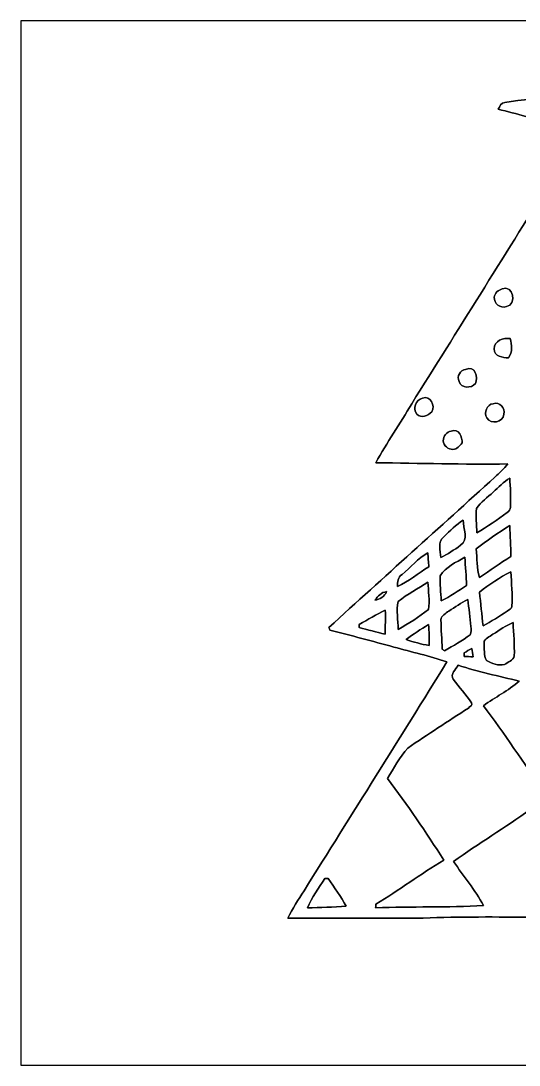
# Model space of a CAD drawing. Header units: centimetres. Extents: x -16.8 to 16.8, y -16.7 to 16.7.
# Drawn here: x -16.77 to -0.87, y -16.67 to 16.67 of the extents above; entities that cross this region are included whole.
import ezdxf

# ---------------------------------------------------------------- set-up
doc = ezdxf.new("R2010")
doc.units = ezdxf.units.CM
doc.header["$MEASUREMENT"] = 0
doc.layers.add('Layer 1', color=7, linetype='Continuous')

msp = doc.modelspace()

# ---------------------------------------------------------------- linework, layer by layer
at = {"layer": 'Layer 1', "color": 7}
for points, knots in [([(-16.77458, 16.66875), (-16.77458, 16.66875), (16.77458, 16.66875), (16.77458, 16.66875), (16.77458, 16.66875), (16.77458, 16.66875), (16.77458, -16.66875), (16.77458, -16.66875), (16.77458, -16.66875), (16.77458, -16.66875), (-16.77458, -16.66875), (-16.77458, -16.66875), (-16.77458, -16.66875), (-16.77458, -16.66875), (-16.77458, 16.66875), (-16.77458, 16.66875), (-16.77458, 16.66875), (-16.77458, 16.66875), (-16.77458, 16.66875), (-16.77458, 16.66875)], [0, 0, 0, 0, 0.16666667, 0.16666667, 0.16666667, 0.16666667, 0.33333333, 0.33333333, 0.33333333, 0.33333333, 0.5, 0.5, 0.5, 0.5, 0.66666667, 0.66666667, 0.66666667, 0.66666667, 1, 1, 1, 1]), ([(0.54645, 15.72084), (0.42369, 15.24459), (0.43004, 14.74505), (0.34255, 14.26175), (0.34255, 14.26175), (-0.21449, 14.19013), (-0.77611, 14.1545), (-1.33033, 14.06419), (-1.33033, 14.06419), (-1.44851, 14.05819), (-1.48978, 13.93578), (-1.53882, 13.84935), (-1.53882, 13.84935), (-0.9525, 13.70295), (-0.35348, 13.56642), (0.16863, 13.24681), (0.16863, 13.24681), (0.02716, 12.7448), (-0.12241, 12.24351), (-0.33338, 11.76514), (-0.33338, 11.76514), (-0.28434, 11.71363), (-0.2346, 11.66283), (-0.18415, 11.61203), (-0.18415, 11.61203), (0.08784, 11.75491), (0.26, 12.0202), (0.51929, 12.17718), (0.51929, 12.17718), (0.41839, 11.91154), (0.22578, 11.69635), (0.08114, 11.45505), (0.08114, 11.45505), (-1.37442, 9.11542), (-2.83739, 6.78004), (-4.30036, 4.445), (-4.30036, 4.445), (-4.66831, 3.81071), (-5.09693, 3.21134), (-5.44124, 2.56434), (-5.44124, 2.56434), (-4.0386, 2.54035), (-2.63631, 2.50931), (-1.23331, 2.52271), (-1.23331, 2.52271), (-1.35996, 2.37314), (-1.49789, 2.23308), (-1.64359, 2.10185), (-1.64359, 2.10185), (-3.40889, 0.5013), (-5.1816, -1.09079), (-6.94231, -2.69663), (-6.94231, -2.69663), (-6.93455, -2.71815), (-6.91903, -2.76119), (-6.91127, -2.78271), (-6.91127, -2.78271), (-6.23006, -2.95275), (-5.55202, -3.13619), (-4.87468, -3.3214), (-4.87468, -3.3214), (-4.30989, -3.48298), (-3.73345, -3.60468), (-3.17676, -3.79448), (-3.17676, -3.79448), (-4.68171, -6.23958), (-6.21594, -8.66669), (-7.73677, -11.10192), (-7.73677, -11.10192), (-7.91422, -11.3919), (-8.11071, -11.67271), (-8.25747, -11.98033), (-8.25747, -11.98033), (-6.81637, -11.97681), (-5.37457, -11.97822), (-3.93347, -11.97434), (-3.93347, -11.97434), (-2.75802, -11.92636), (-1.58186, -11.94188), (-0.40569, -11.94329), (-0.40569, -11.94329), (-0.20179, -13.41931), (0.00035, -14.89569), (0.18944, -16.37383), (0.18944, -16.37383), (0.71014, -16.3957), (1.22731, -16.3135), (1.74202, -16.24647), (1.74202, -16.24647), (1.94381, -14.80185), (2.08597, -13.34876), (2.29588, -11.90519), (2.29588, -11.90519), (3.15948, -11.90202), (4.02308, -11.91683), (4.88632, -11.89849), (4.88632, -11.89849), (6.21065, -11.83852), (7.5371, -11.89249), (8.86213, -11.86286), (8.86213, -11.86286), (8.7697, -11.64237), (8.65717, -11.43141), (8.52029, -11.23562), (8.52029, -11.23562), (7.47677, -9.66152), (6.39092, -8.11601), (5.35129, -6.53944), (5.35129, -6.53944), (5.23452, -6.35106), (5.09446, -6.17679), (5.00239, -5.97464), (5.00239, -5.97464), (5.91926, -6.16021), (6.80156, -6.49217), (7.72301, -6.65868), (7.72301, -6.65868), (7.63764, -6.30414), (7.50358, -5.96371), (7.4041, -5.61375), (7.4041, -5.61375), (6.94831, -4.26508), (6.52392, -2.90618), (6.06354, -1.55893), (6.06354, -1.55893), (5.63986, -0.20849), (5.16431, 1.12607), (4.76179, 2.4832), (4.76179, 2.4832), (5.70336, 2.49555), (6.64492, 2.48391), (7.58649, 2.47615), (7.58649, 2.47615), (6.8005, 3.80436), (5.95277, 5.09552), (5.13397, 6.40362), (5.13397, 6.40362), (3.86292, 8.40246), (2.58974, 10.39989), (1.32821, 12.40472), (1.32821, 12.40472), (1.29117, 12.46646), (1.264, 12.53349), (1.23719, 12.59981), (1.23719, 12.59981), (1.54799, 12.45517), (1.73214, 12.14508), (1.97944, 11.92071), (1.97944, 11.92071), (2.03235, 11.96622), (2.08562, 12.01208), (2.13889, 12.05759), (2.13889, 12.05759), (2.04399, 12.39273), (1.92758, 12.72187), (1.78294, 13.03867), (1.78294, 13.03867), (1.72755, 13.18084), (1.64571, 13.31912), (1.65417, 13.47752), (1.65417, 13.47752), (1.9237, 13.85817), (2.37137, 14.03315), (2.74567, 14.28679), (2.74567, 14.28679), (2.76931, 14.33936), (2.81623, 14.44413), (2.83986, 14.4967), (2.83986, 14.4967), (2.29341, 14.48964), (1.76036, 14.32066), (1.21144, 14.32983), (1.21144, 14.32983), (1.03364, 14.69496), (0.90205, 15.07949), (0.78528, 15.46754), (0.78528, 15.46754), (0.75318, 15.58749), (0.64347, 15.65698), (0.54645, 15.72084)], [0, 0, 0, 0, 0.02173913, 0.02173913, 0.02173913, 0.02173913, 0.04347826, 0.04347826, 0.04347826, 0.04347826, 0.06521739, 0.06521739, 0.06521739, 0.06521739, 0.08695652, 0.08695652, 0.08695652, 0.08695652, 0.10869565, 0.10869565, 0.10869565, 0.10869565, 0.13043478, 0.13043478, 0.13043478, 0.13043478, 0.15217391, 0.15217391, 0.15217391, 0.15217391, 0.17391304, 0.17391304, 0.17391304, 0.17391304, 0.19565217, 0.19565217, 0.19565217, 0.19565217, 0.2173913, 0.2173913, 0.2173913, 0.2173913, 0.23913043, 0.23913043, 0.23913043, 0.23913043, 0.26086957, 0.26086957, 0.26086957, 0.26086957, 0.2826087, 0.2826087, 0.2826087, 0.2826087, 0.30434783, 0.30434783, 0.30434783, 0.30434783, 0.32608696, 0.32608696, 0.32608696, 0.32608696, 0.34782609, 0.34782609, 0.34782609, 0.34782609, 0.36956522, 0.36956522, 0.36956522, 0.36956522, 0.39130435, 0.39130435, 0.39130435, 0.39130435, 0.41304348, 0.41304348, 0.41304348, 0.41304348, 0.43478261, 0.43478261, 0.43478261, 0.43478261, 0.45652174, 0.45652174, 0.45652174, 0.45652174, 0.47826087, 0.47826087, 0.47826087, 0.47826087, 0.5, 0.5, 0.5, 0.5, 0.52173913, 0.52173913, 0.52173913, 0.52173913, 0.54347826, 0.54347826, 0.54347826, 0.54347826, 0.56521739, 0.56521739, 0.56521739, 0.56521739, 0.58695652, 0.58695652, 0.58695652, 0.58695652, 0.60869565, 0.60869565, 0.60869565, 0.60869565, 0.63043478, 0.63043478, 0.63043478, 0.63043478, 0.65217391, 0.65217391, 0.65217391, 0.65217391, 0.67391304, 0.67391304, 0.67391304, 0.67391304, 0.69565217, 0.69565217, 0.69565217, 0.69565217, 0.7173913, 0.7173913, 0.7173913, 0.7173913, 0.73913043, 0.73913043, 0.73913043, 0.73913043, 0.76086957, 0.76086957, 0.76086957, 0.76086957, 0.7826087, 0.7826087, 0.7826087, 0.7826087, 0.80434783, 0.80434783, 0.80434783, 0.80434783, 0.82608696, 0.82608696, 0.82608696, 0.82608696, 0.84782609, 0.84782609, 0.84782609, 0.84782609, 0.86956522, 0.86956522, 0.86956522, 0.86956522, 0.89130435, 0.89130435, 0.89130435, 0.89130435, 0.91304348, 0.91304348, 0.91304348, 0.91304348, 0.93478261, 0.93478261, 0.93478261, 0.93478261, 0.95652174, 0.95652174, 0.95652174, 0.95652174, 1, 1, 1, 1]), ([(-1.41358, 8.1153), (-1.05833, 8.26276), (-0.93204, 7.60307), (-1.27459, 7.55156), (-1.27459, 7.55156), (-1.47144, 7.47324), (-1.67605, 7.6514), (-1.66899, 7.84613), (-1.66899, 7.84613), (-1.65206, 7.97842), (-1.53388, 8.07579), (-1.41358, 8.1153)], [0, 0, 0, 0, 0.25, 0.25, 0.25, 0.25, 0.5, 0.5, 0.5, 0.5, 1, 1, 1, 1]), ([(-1.66864, 6.19478), (-1.6704, 6.46254), (-1.37619, 6.55391), (-1.15394, 6.52921), (-1.15394, 6.52921), (-1.10208, 6.32142), (-1.07033, 6.09353), (-1.21003, 5.91326), (-1.21003, 5.91326), (-1.39277, 5.91291), (-1.66617, 5.95877), (-1.66864, 6.19478)], [0, 0, 0, 0, 0.25, 0.25, 0.25, 0.25, 0.5, 0.5, 0.5, 0.5, 1, 1, 1, 1]), ([(-2.57775, 5.53967), (-2.28247, 5.68784), (-2.15971, 5.28779), (-2.26624, 5.08776), (-2.26624, 5.08776), (-2.39889, 4.93148), (-2.7238, 4.92901), (-2.78271, 5.1562), (-2.78271, 5.1562), (-2.87373, 5.32589), (-2.7499, 5.51568), (-2.57775, 5.53967)], [0, 0, 0, 0, 0.25, 0.25, 0.25, 0.25, 0.5, 0.5, 0.5, 0.5, 1, 1, 1, 1]), ([(-3.95605, 4.6288), (-3.69817, 4.71417), (-3.53624, 4.38538), (-3.66078, 4.19029), (-3.66078, 4.19029), (-3.76978, 4.05589), (-4.00368, 3.96981), (-4.13738, 4.11727), (-4.13738, 4.11727), (-4.28343, 4.29119), (-4.16243, 4.56142), (-3.95605, 4.6288)], [0, 0, 0, 0, 0.25, 0.25, 0.25, 0.25, 0.5, 0.5, 0.5, 0.5, 1, 1, 1, 1]), ([(-1.69721, 4.44712), (-1.4919, 4.52085), (-1.30881, 4.30424), (-1.35784, 4.10916), (-1.35784, 4.10916), (-1.37125, 3.85445), (-1.78118, 3.76908), (-1.89759, 3.99415), (-1.89759, 3.99415), (-2.00836, 4.15713), (-1.90218, 4.43195), (-1.69721, 4.44712)], [0, 0, 0, 0, 0.25, 0.25, 0.25, 0.25, 0.5, 0.5, 0.5, 0.5, 1, 1, 1, 1]), ([(-3.03706, 3.56623), (-2.79047, 3.67983), (-2.68111, 3.37467), (-2.69169, 3.19334), (-2.69169, 3.19334), (-2.76437, 3.0988), (-2.85644, 2.99544), (-2.98415, 2.98803), (-2.98415, 2.98803), (-3.13549, 2.98485), (-3.28895, 3.10762), (-3.29565, 3.26284), (-3.29565, 3.26284), (-3.2826, 3.40148), (-3.18805, 3.55388), (-3.03706, 3.56623)], [0, 0, 0, 0, 0.2, 0.2, 0.2, 0.2, 0.4, 0.4, 0.4, 0.4, 0.6, 0.6, 0.6, 0.6, 1, 1, 1, 1]), ([(-1.69757, 1.62666), (-1.52294, 1.77694), (-1.3649, 1.94874), (-1.17016, 2.07398), (-1.17016, 2.07398), (-1.15041, 1.7653), (-1.13242, 1.45556), (-1.149, 1.14582), (-1.149, 1.14582), (-1.15076, 1.07456), (-1.19274, 1.01), (-1.24989, 0.96979), (-1.24989, 0.96979), (-1.56422, 0.74189), (-1.88666, 0.52423), (-2.22038, 0.32561), (-2.22038, 0.32561), (-2.23308, 0.58526), (-2.25319, 0.84596), (-2.23167, 1.10525), (-2.23167, 1.10525), (-2.08703, 1.31022), (-1.87854, 1.45627), (-1.69757, 1.62666)], [0, 0, 0, 0, 0.14285714, 0.14285714, 0.14285714, 0.14285714, 0.28571429, 0.28571429, 0.28571429, 0.28571429, 0.42857143, 0.42857143, 0.42857143, 0.42857143, 0.57142857, 0.57142857, 0.57142857, 0.57142857, 0.71428571, 0.71428571, 0.71428571, 0.71428571, 1, 1, 1, 1]), ([(-3.2706, 0.20038), (-3.07446, 0.38594), (-2.88431, 0.58314), (-2.65642, 0.73096), (-2.65642, 0.73096), (-2.66594, 0.47061), (-2.46027, 0.10372), (-2.74638, -0.07408), (-2.74638, -0.07408), (-2.94499, -0.21766), (-3.14537, -0.36301), (-3.36868, -0.46602), (-3.36868, -0.46602), (-3.38032, -0.24201), (-3.48262, 0.03881), (-3.2706, 0.20038)], [0, 0, 0, 0, 0.2, 0.2, 0.2, 0.2, 0.4, 0.4, 0.4, 0.4, 0.6, 0.6, 0.6, 0.6, 1, 1, 1, 1]), ([(-2.24226, -0.19015), (-1.89971, 0.07796), (-1.5434, 0.33161), (-1.17016, 0.55563), (-1.17016, 0.55563), (-1.15358, 0.22648), (-1.13665, -0.10407), (-1.13453, -0.43427), (-1.13453, -0.43427), (-1.47567, -0.64382), (-1.80128, -0.87665), (-2.13431, -1.0989), (-2.13431, -1.0989), (-2.23838, -0.80857), (-2.20028, -0.49213), (-2.24226, -0.19015)], [0, 0, 0, 0, 0.2, 0.2, 0.2, 0.2, 0.4, 0.4, 0.4, 0.4, 0.6, 0.6, 0.6, 0.6, 1, 1, 1, 1]), ([(-4.60587, -1.00436), (-4.33493, -0.77364), (-4.0961, -0.49565), (-3.78742, -0.31433), (-3.78742, -0.31433), (-3.77472, -0.46179), (-3.76308, -0.6096), (-3.75179, -0.75812), (-3.75179, -0.75812), (-4.08799, -0.96767), (-4.39914, -1.22167), (-4.75827, -1.39206), (-4.75827, -1.39206), (-4.75121, -1.25095), (-4.74945, -1.08232), (-4.60587, -1.00436)], [0, 0, 0, 0, 0.2, 0.2, 0.2, 0.2, 0.4, 0.4, 0.4, 0.4, 0.6, 0.6, 0.6, 0.6, 1, 1, 1, 1]), ([(-3.39266, -1.04669), (-3.21239, -0.76376), (-2.88678, -0.61842), (-2.60597, -0.4512), (-2.60597, -0.4512), (-2.58092, -0.75389), (-2.56152, -1.05692), (-2.54882, -1.36066), (-2.54882, -1.36066), (-2.81517, -1.52718), (-3.07199, -1.71203), (-3.35633, -1.8475), (-3.35633, -1.8475), (-3.36762, -1.58044), (-3.40642, -1.31339), (-3.39266, -1.04669)], [0, 0, 0, 0, 0.2, 0.2, 0.2, 0.2, 0.4, 0.4, 0.4, 0.4, 0.6, 0.6, 0.6, 0.6, 1, 1, 1, 1]), ([(-2.13642, -1.56845), (-1.81963, -1.32891), (-1.4926, -1.09467), (-1.13453, -0.9211), (-1.13453, -0.9211), (-1.11654, -1.28517), (-1.08268, -1.65029), (-1.0989, -2.01542), (-1.0989, -2.01542), (-1.10455, -2.09656), (-1.19909, -2.12831), (-1.24919, -2.17241), (-1.24919, -2.17241), (-1.50036, -2.34103), (-1.75648, -2.50261), (-2.02248, -2.64619), (-2.02248, -2.64619), (-2.06199, -2.28706), (-2.09444, -1.92723), (-2.13642, -1.56845)], [0, 0, 0, 0, 0.16666667, 0.16666667, 0.16666667, 0.16666667, 0.33333333, 0.33333333, 0.33333333, 0.33333333, 0.5, 0.5, 0.5, 0.5, 0.66666667, 0.66666667, 0.66666667, 0.66666667, 1, 1, 1, 1]), ([(-4.73075, -1.86655), (-4.43759, -1.62913), (-4.09716, -1.4538), (-3.78284, -1.24531), (-3.78284, -1.24531), (-3.77472, -1.53564), (-3.70699, -1.8355), (-3.76661, -2.12302), (-3.76661, -2.12302), (-4.06788, -2.36432), (-4.39702, -2.57069), (-4.73393, -2.75837), (-4.73393, -2.75837), (-4.72687, -2.46309), (-4.79954, -2.15688), (-4.73075, -1.86655)], [0, 0, 0, 0, 0.2, 0.2, 0.2, 0.2, 0.4, 0.4, 0.4, 0.4, 0.6, 0.6, 0.6, 0.6, 1, 1, 1, 1]), ([(-5.47335, -1.82739), (-5.37669, -1.70286), (-5.26979, -1.57057), (-5.10187, -1.55258), (-5.10187, -1.55258), (-5.16255, -1.71062), (-5.31424, -1.7967), (-5.47335, -1.82739)], [0, 0, 0, 0, 0.33333333, 0.33333333, 0.33333333, 0.33333333, 1, 1, 1, 1]), ([(-3.11891, -2.17382), (-2.921, -2.04399), (-2.72274, -1.9117), (-2.51001, -1.80693), (-2.51001, -1.80693), (-2.46839, -2.09162), (-2.44546, -2.37949), (-2.41088, -2.66559), (-2.41088, -2.66559), (-2.40277, -2.75237), (-2.38972, -2.84656), (-2.43381, -2.92664), (-2.43381, -2.92664), (-2.68958, -3.12208), (-2.9718, -3.27872), (-3.25014, -3.43923), (-3.25014, -3.43923), (-3.26884, -3.42794), (-3.30659, -3.40536), (-3.32528, -3.39443), (-3.32528, -3.39443), (-3.33728, -3.0794), (-3.3655, -2.76578), (-3.36515, -2.4511), (-3.36515, -2.4511), (-3.36091, -2.31175), (-3.20993, -2.25213), (-3.11891, -2.17382)], [0, 0, 0, 0, 0.125, 0.125, 0.125, 0.125, 0.25, 0.25, 0.25, 0.25, 0.375, 0.375, 0.375, 0.375, 0.5, 0.5, 0.5, 0.5, 0.625, 0.625, 0.625, 0.625, 0.75, 0.75, 0.75, 0.75, 1, 1, 1, 1]), ([(-5.97782, -2.5975), (-5.69419, -2.45428), (-5.43031, -2.27506), (-5.14174, -2.14101), (-5.14174, -2.14101), (-5.13927, -2.39783), (-5.14033, -2.65465), (-5.14668, -2.91218), (-5.14668, -2.91218), (-5.42608, -2.85009), (-5.70089, -2.76931), (-5.97782, -2.69734), (-5.97782, -2.69734), (-5.97782, -2.67229), (-5.97782, -2.62255), (-5.97782, -2.5975)], [0, 0, 0, 0, 0.2, 0.2, 0.2, 0.2, 0.4, 0.4, 0.4, 0.4, 0.6, 0.6, 0.6, 0.6, 1, 1, 1, 1]), ([(-4.48134, -3.08328), (-4.2478, -2.915), (-4.01214, -2.74779), (-3.76096, -2.60703), (-3.76096, -2.60703), (-3.74685, -2.82928), (-3.73345, -3.05259), (-3.74438, -3.27554), (-3.74438, -3.27554), (-3.99309, -3.22368), (-4.2418, -3.16865), (-4.48134, -3.08328)], [0, 0, 0, 0, 0.25, 0.25, 0.25, 0.25, 0.5, 0.5, 0.5, 0.5, 1, 1, 1, 1]), ([(-1.70921, -2.91183), (-1.49754, -2.78377), (-1.29752, -2.63102), (-1.06433, -2.54318), (-1.06433, -2.54318), (-1.04634, -2.8956), (-1.01424, -3.24873), (-1.02623, -3.60221), (-1.02623, -3.60221), (-1.05481, -3.75214), (-1.2319, -3.80224), (-1.33879, -3.88338), (-1.33879, -3.88338), (-1.53705, -3.91901), (-1.74907, -3.8548), (-1.91417, -3.75073), (-1.91417, -3.75073), (-2.0066, -3.58775), (-1.97132, -3.37291), (-1.99002, -3.19088), (-1.99002, -3.19088), (-1.98931, -3.03883), (-1.80234, -2.99508), (-1.70921, -2.91183)], [0, 0, 0, 0, 0.14285714, 0.14285714, 0.14285714, 0.14285714, 0.28571429, 0.28571429, 0.28571429, 0.28571429, 0.42857143, 0.42857143, 0.42857143, 0.42857143, 0.57142857, 0.57142857, 0.57142857, 0.57142857, 0.71428571, 0.71428571, 0.71428571, 0.71428571, 1, 1, 1, 1]), ([(-2.37772, -3.36409), (-2.36643, -3.45334), (-2.35479, -3.54295), (-2.3428, -3.63361), (-2.3428, -3.63361), (-2.43805, -3.63185), (-2.53294, -3.62514), (-2.62749, -3.61879), (-2.62749, -3.61879), (-2.62749, -3.59163), (-2.62749, -3.5373), (-2.62749, -3.51014), (-2.62749, -3.51014), (-2.54459, -3.4611), (-2.46133, -3.41207), (-2.37772, -3.36409)], [0, 0, 0, 0, 0.2, 0.2, 0.2, 0.2, 0.4, 0.4, 0.4, 0.4, 0.6, 0.6, 0.6, 0.6, 1, 1, 1, 1]), ([(-2.81623, -3.89925), (-2.18017, -4.1208), (-1.51694, -4.24427), (-0.86642, -4.4136), (-0.86642, -4.4136), (-1.21991, -4.7117), (-1.63548, -4.92619), (-2.01119, -5.19465), (-2.01119, -5.19465), (-1.3395, -6.08753), (-0.71755, -7.01569), (-0.09984, -7.94632), (-0.09984, -7.94632), (0.89923, -7.39528), (1.8221, -6.71477), (2.72203, -6.01557), (2.72203, -6.01557), (2.56258, -5.74887), (2.36149, -5.50862), (2.21827, -5.2324), (2.21827, -5.2324), (2.68676, -5.33506), (3.14995, -5.46347), (3.60856, -5.60246), (3.60856, -5.60246), (3.42512, -5.76439), (3.22792, -5.91044), (3.03213, -6.05719), (3.03213, -6.05719), (3.65196, -6.98959), (4.30212, -7.90152), (4.92936, -8.82932), (4.92936, -8.82932), (5.2899, -8.60742), (5.60917, -8.32591), (5.95312, -8.08002), (5.95312, -8.08002), (6.67103, -9.12812), (7.3473, -10.20516), (8.08743, -11.23809), (8.08743, -11.23809), (7.96925, -11.32734), (7.84895, -11.41448), (7.72301, -11.49174), (7.72301, -11.49174), (7.33778, -11.52701), (6.9402, -11.55876), (6.55708, -11.50232), (6.55708, -11.50232), (6.38528, -11.32946), (6.25969, -11.11638), (6.11893, -10.91988), (6.11893, -10.91988), (5.78767, -10.41894), (5.43348, -9.93387), (5.0987, -9.4361), (5.0987, -9.4361), (5.02849, -9.34896), (4.97417, -9.22726), (4.85951, -9.18986), (4.85951, -9.18986), (3.96769, -9.85167), (3.06881, -10.5096), (2.1142, -11.07863), (2.1142, -11.07863), (2.20239, -11.23174), (2.30258, -11.37814), (2.38866, -11.53266), (2.38866, -11.53266), (1.96709, -11.55453), (1.54481, -11.56088), (1.12324, -11.54183), (1.12324, -11.54183), (1.33809, -11.36262), (1.56598, -11.20069), (1.79564, -11.04089), (1.79564, -11.04089), (1.29928, -10.31628), (0.78916, -9.60155), (0.30021, -8.87201), (0.30021, -8.87201), (0.15558, -8.68504), (0.04727, -8.46526), (-0.12771, -8.30368), (-0.12771, -8.30368), (-0.27869, -8.32203), (-0.39194, -8.43703), (-0.51647, -8.51217), (-0.51647, -8.51217), (-1.31939, -9.08262), (-2.165, -9.59132), (-2.96369, -10.16811), (-2.96369, -10.16811), (-2.64513, -10.63766), (-2.27894, -11.07652), (-2.00378, -11.57499), (-2.00378, -11.57499), (-3.15172, -11.64272), (-4.30213, -11.60145), (-5.45042, -11.6459), (-5.45042, -11.6459), (-5.44936, -11.60604), (-5.44795, -11.56617), (-5.44654, -11.52701), (-5.44654, -11.52701), (-4.705, -11.0871), (-4.0132, -10.56922), (-3.27695, -10.12084), (-3.27695, -10.12084), (-3.84951, -9.23607), (-4.43265, -8.35554), (-5.07365, -7.5184), (-5.07365, -7.5184), (-4.86269, -7.19208), (-4.68912, -6.83577), (-4.42489, -6.54826), (-4.42489, -6.54826), (-3.7913, -6.10588), (-3.13725, -5.69313), (-2.49132, -5.26944), (-2.49132, -5.26944), (-2.4451, -5.22464), (-2.34491, -5.18195), (-2.39042, -5.10469), (-2.39042, -5.10469), (-2.55164, -4.82953), (-2.79682, -4.61327), (-2.97427, -4.3494), (-2.97427, -4.3494), (-3.07587, -4.18677), (-2.89666, -4.03013), (-2.81623, -3.89925)], [0, 0, 0, 0, 0.02941176, 0.02941176, 0.02941176, 0.02941176, 0.05882353, 0.05882353, 0.05882353, 0.05882353, 0.08823529, 0.08823529, 0.08823529, 0.08823529, 0.11764706, 0.11764706, 0.11764706, 0.11764706, 0.14705882, 0.14705882, 0.14705882, 0.14705882, 0.17647059, 0.17647059, 0.17647059, 0.17647059, 0.20588235, 0.20588235, 0.20588235, 0.20588235, 0.23529412, 0.23529412, 0.23529412, 0.23529412, 0.26470588, 0.26470588, 0.26470588, 0.26470588, 0.29411765, 0.29411765, 0.29411765, 0.29411765, 0.32352941, 0.32352941, 0.32352941, 0.32352941, 0.35294118, 0.35294118, 0.35294118, 0.35294118, 0.38235294, 0.38235294, 0.38235294, 0.38235294, 0.41176471, 0.41176471, 0.41176471, 0.41176471, 0.44117647, 0.44117647, 0.44117647, 0.44117647, 0.47058824, 0.47058824, 0.47058824, 0.47058824, 0.5, 0.5, 0.5, 0.5, 0.52941176, 0.52941176, 0.52941176, 0.52941176, 0.55882353, 0.55882353, 0.55882353, 0.55882353, 0.58823529, 0.58823529, 0.58823529, 0.58823529, 0.61764706, 0.61764706, 0.61764706, 0.61764706, 0.64705882, 0.64705882, 0.64705882, 0.64705882, 0.67647059, 0.67647059, 0.67647059, 0.67647059, 0.70588235, 0.70588235, 0.70588235, 0.70588235, 0.73529412, 0.73529412, 0.73529412, 0.73529412, 0.76470588, 0.76470588, 0.76470588, 0.76470588, 0.79411765, 0.79411765, 0.79411765, 0.79411765, 0.82352941, 0.82352941, 0.82352941, 0.82352941, 0.85294118, 0.85294118, 0.85294118, 0.85294118, 0.88235294, 0.88235294, 0.88235294, 0.88235294, 0.91176471, 0.91176471, 0.91176471, 0.91176471, 0.94117647, 0.94117647, 0.94117647, 0.94117647, 1, 1, 1, 1]), ([(-7.07073, -10.70822), (-7.04603, -10.70857), (-6.99629, -10.70928), (-6.97124, -10.70963), (-6.97124, -10.70963), (-6.7751, -11.00384), (-6.55426, -11.28466), (-6.39057, -11.59933), (-6.39057, -11.59933), (-6.80403, -11.62191), (-7.21783, -11.63391), (-7.63129, -11.65049), (-7.63129, -11.65049), (-7.48136, -11.3157), (-7.26863, -11.01513), (-7.07073, -10.70822)], [0, 0, 0, 0, 0.2, 0.2, 0.2, 0.2, 0.4, 0.4, 0.4, 0.4, 0.6, 0.6, 0.6, 0.6, 1, 1, 1, 1])]:
    msp.add_open_spline(points, degree=3, knots=knots, dxfattribs=at)
at = {"layer": 'Layer 1', "color": 250}
for points, knots in [([(0.54645, 15.72084), (0.64347, 15.65698), (0.75318, 15.58749), (0.78528, 15.46754), (0.78528, 15.46754), (0.90205, 15.07949), (1.03364, 14.69496), (1.21144, 14.32983), (1.21144, 14.32983), (1.76036, 14.32066), (2.29341, 14.48964), (2.83986, 14.4967), (2.83986, 14.4967), (2.81623, 14.44413), (2.76931, 14.33936), (2.74567, 14.28679), (2.74567, 14.28679), (2.37137, 14.03315), (1.9237, 13.85817), (1.65417, 13.47752), (1.65417, 13.47752), (1.64571, 13.31912), (1.72755, 13.18084), (1.78294, 13.03867), (1.78294, 13.03867), (1.92758, 12.72187), (2.04399, 12.39273), (2.13889, 12.05759), (2.13889, 12.05759), (2.08562, 12.01208), (2.03235, 11.96622), (1.97944, 11.92071), (1.97944, 11.92071), (1.73214, 12.14508), (1.54799, 12.45517), (1.23719, 12.59981), (1.23719, 12.59981), (1.264, 12.53349), (1.29117, 12.46646), (1.32821, 12.40472), (1.32821, 12.40472), (2.58974, 10.39989), (3.86292, 8.40246), (5.13397, 6.40362), (5.13397, 6.40362), (5.95277, 5.09552), (6.8005, 3.80436), (7.58649, 2.47615), (7.58649, 2.47615), (6.64492, 2.48391), (5.70336, 2.49555), (4.76179, 2.4832), (4.76179, 2.4832), (5.16431, 1.12607), (5.63986, -0.20849), (6.06354, -1.55893), (6.06354, -1.55893), (6.52392, -2.90618), (6.94831, -4.26508), (7.4041, -5.61375), (7.4041, -5.61375), (7.50358, -5.96371), (7.63764, -6.30414), (7.72301, -6.65868), (7.72301, -6.65868), (6.80156, -6.49217), (5.91926, -6.16021), (5.00239, -5.97464), (5.00239, -5.97464), (5.09446, -6.17679), (5.23452, -6.35106), (5.35129, -6.53944), (5.35129, -6.53944), (6.39092, -8.11601), (7.47677, -9.66152), (8.52029, -11.23562), (8.52029, -11.23562), (8.65717, -11.43141), (8.7697, -11.64237), (8.86213, -11.86286), (8.86213, -11.86286), (7.5371, -11.89249), (6.21065, -11.83852), (4.88632, -11.89849), (4.88632, -11.89849), (4.02308, -11.91683), (3.15948, -11.90202), (2.29588, -11.90519), (2.29588, -11.90519), (2.08597, -13.34876), (1.94381, -14.80185), (1.74202, -16.24647), (1.74202, -16.24647), (1.22731, -16.3135), (0.71014, -16.3957), (0.18944, -16.37383), (0.18944, -16.37383), (0.00035, -14.89569), (-0.20179, -13.41931), (-0.40569, -11.94329), (-0.40569, -11.94329), (-1.58186, -11.94188), (-2.75802, -11.92636), (-3.93347, -11.97434), (-3.93347, -11.97434), (-5.37457, -11.97822), (-6.81637, -11.97681), (-8.25747, -11.98033), (-8.25747, -11.98033), (-8.11071, -11.67271), (-7.91422, -11.3919), (-7.73677, -11.10192), (-7.73677, -11.10192), (-6.21594, -8.66669), (-4.68171, -6.23958), (-3.17676, -3.79448), (-3.17676, -3.79448), (-3.73345, -3.60468), (-4.30989, -3.48298), (-4.87468, -3.3214), (-4.87468, -3.3214), (-5.55202, -3.13619), (-6.23006, -2.95275), (-6.91127, -2.78271), (-6.91127, -2.78271), (-6.91903, -2.76119), (-6.93455, -2.71815), (-6.94231, -2.69663), (-6.94231, -2.69663), (-5.1816, -1.09079), (-3.40889, 0.5013), (-1.64359, 2.10185), (-1.64359, 2.10185), (-1.49789, 2.23308), (-1.35996, 2.37314), (-1.23331, 2.52271), (-1.23331, 2.52271), (-2.63631, 2.50931), (-4.0386, 2.54035), (-5.44124, 2.56434), (-5.44124, 2.56434), (-5.09693, 3.21134), (-4.66831, 3.81071), (-4.30036, 4.445), (-4.30036, 4.445), (-2.83739, 6.78004), (-1.37442, 9.11542), (0.08114, 11.45505), (0.08114, 11.45505), (0.22578, 11.69635), (0.41839, 11.91154), (0.51929, 12.17718), (0.51929, 12.17718), (0.26, 12.0202), (0.08784, 11.75491), (-0.18415, 11.61203), (-0.18415, 11.61203), (-0.2346, 11.66283), (-0.28434, 11.71363), (-0.33338, 11.76514), (-0.33338, 11.76514), (-0.12241, 12.24351), (0.02716, 12.7448), (0.16863, 13.24681), (0.16863, 13.24681), (-0.35348, 13.56642), (-0.9525, 13.70295), (-1.53882, 13.84935), (-1.53882, 13.84935), (-1.48978, 13.93578), (-1.44851, 14.05819), (-1.33033, 14.06419), (-1.33033, 14.06419), (-0.77611, 14.1545), (-0.21449, 14.19013), (0.34255, 14.26175), (0.34255, 14.26175), (0.43004, 14.74505), (0.42369, 15.24459), (0.54645, 15.72084), (0.54645, 15.72084), (0.54645, 15.72084), (0.54645, 15.72084), (0.54645, 15.72084)], [0, 0, 0, 0, 0.0212766, 0.0212766, 0.0212766, 0.0212766, 0.04255319, 0.04255319, 0.04255319, 0.04255319, 0.06382979, 0.06382979, 0.06382979, 0.06382979, 0.08510638, 0.08510638, 0.08510638, 0.08510638, 0.10638298, 0.10638298, 0.10638298, 0.10638298, 0.12765957, 0.12765957, 0.12765957, 0.12765957, 0.14893617, 0.14893617, 0.14893617, 0.14893617, 0.17021277, 0.17021277, 0.17021277, 0.17021277, 0.19148936, 0.19148936, 0.19148936, 0.19148936, 0.21276596, 0.21276596, 0.21276596, 0.21276596, 0.23404255, 0.23404255, 0.23404255, 0.23404255, 0.25531915, 0.25531915, 0.25531915, 0.25531915, 0.27659574, 0.27659574, 0.27659574, 0.27659574, 0.29787234, 0.29787234, 0.29787234, 0.29787234, 0.31914894, 0.31914894, 0.31914894, 0.31914894, 0.34042553, 0.34042553, 0.34042553, 0.34042553, 0.36170213, 0.36170213, 0.36170213, 0.36170213, 0.38297872, 0.38297872, 0.38297872, 0.38297872, 0.40425532, 0.40425532, 0.40425532, 0.40425532, 0.42553191, 0.42553191, 0.42553191, 0.42553191, 0.44680851, 0.44680851, 0.44680851, 0.44680851, 0.46808511, 0.46808511, 0.46808511, 0.46808511, 0.4893617, 0.4893617, 0.4893617, 0.4893617, 0.5106383, 0.5106383, 0.5106383, 0.5106383, 0.53191489, 0.53191489, 0.53191489, 0.53191489, 0.55319149, 0.55319149, 0.55319149, 0.55319149, 0.57446809, 0.57446809, 0.57446809, 0.57446809, 0.59574468, 0.59574468, 0.59574468, 0.59574468, 0.61702128, 0.61702128, 0.61702128, 0.61702128, 0.63829787, 0.63829787, 0.63829787, 0.63829787, 0.65957447, 0.65957447, 0.65957447, 0.65957447, 0.68085106, 0.68085106, 0.68085106, 0.68085106, 0.70212766, 0.70212766, 0.70212766, 0.70212766, 0.72340426, 0.72340426, 0.72340426, 0.72340426, 0.74468085, 0.74468085, 0.74468085, 0.74468085, 0.76595745, 0.76595745, 0.76595745, 0.76595745, 0.78723404, 0.78723404, 0.78723404, 0.78723404, 0.80851064, 0.80851064, 0.80851064, 0.80851064, 0.82978723, 0.82978723, 0.82978723, 0.82978723, 0.85106383, 0.85106383, 0.85106383, 0.85106383, 0.87234043, 0.87234043, 0.87234043, 0.87234043, 0.89361702, 0.89361702, 0.89361702, 0.89361702, 0.91489362, 0.91489362, 0.91489362, 0.91489362, 0.93617021, 0.93617021, 0.93617021, 0.93617021, 0.95744681, 0.95744681, 0.95744681, 0.95744681, 1, 1, 1, 1]), ([(-1.41358, 8.1153), (-1.53388, 8.07579), (-1.65206, 7.97842), (-1.66899, 7.84613), (-1.66899, 7.84613), (-1.67605, 7.6514), (-1.47144, 7.47324), (-1.27459, 7.55156), (-1.27459, 7.55156), (-0.93204, 7.60307), (-1.05833, 8.26276), (-1.41358, 8.1153), (-1.41358, 8.1153), (-1.41358, 8.1153), (-1.41358, 8.1153), (-1.41358, 8.1153)], [0, 0, 0, 0, 0.2, 0.2, 0.2, 0.2, 0.4, 0.4, 0.4, 0.4, 0.6, 0.6, 0.6, 0.6, 1, 1, 1, 1]), ([(-1.66864, 6.19478), (-1.66617, 5.95877), (-1.39277, 5.91291), (-1.21003, 5.91326), (-1.21003, 5.91326), (-1.07033, 6.09353), (-1.10208, 6.32142), (-1.15394, 6.52921), (-1.15394, 6.52921), (-1.37619, 6.55391), (-1.6704, 6.46254), (-1.66864, 6.19478), (-1.66864, 6.19478), (-1.66864, 6.19478), (-1.66864, 6.19478), (-1.66864, 6.19478)], [0, 0, 0, 0, 0.2, 0.2, 0.2, 0.2, 0.4, 0.4, 0.4, 0.4, 0.6, 0.6, 0.6, 0.6, 1, 1, 1, 1]), ([(-2.57775, 5.53967), (-2.7499, 5.51568), (-2.87373, 5.32589), (-2.78271, 5.1562), (-2.78271, 5.1562), (-2.7238, 4.92901), (-2.39889, 4.93148), (-2.26624, 5.08776), (-2.26624, 5.08776), (-2.15971, 5.28779), (-2.28247, 5.68784), (-2.57775, 5.53967), (-2.57775, 5.53967), (-2.57775, 5.53967), (-2.57775, 5.53967), (-2.57775, 5.53967)], [0, 0, 0, 0, 0.2, 0.2, 0.2, 0.2, 0.4, 0.4, 0.4, 0.4, 0.6, 0.6, 0.6, 0.6, 1, 1, 1, 1]), ([(-3.95605, 4.6288), (-4.16243, 4.56142), (-4.28343, 4.29119), (-4.13738, 4.11727), (-4.13738, 4.11727), (-4.00368, 3.96981), (-3.76978, 4.05589), (-3.66078, 4.19029), (-3.66078, 4.19029), (-3.53624, 4.38538), (-3.69817, 4.71417), (-3.95605, 4.6288), (-3.95605, 4.6288), (-3.95605, 4.6288), (-3.95605, 4.6288), (-3.95605, 4.6288)], [0, 0, 0, 0, 0.2, 0.2, 0.2, 0.2, 0.4, 0.4, 0.4, 0.4, 0.6, 0.6, 0.6, 0.6, 1, 1, 1, 1]), ([(-1.69721, 4.44712), (-1.90218, 4.43195), (-2.00836, 4.15713), (-1.89759, 3.99415), (-1.89759, 3.99415), (-1.78118, 3.76908), (-1.37125, 3.85445), (-1.35784, 4.10916), (-1.35784, 4.10916), (-1.30881, 4.30424), (-1.4919, 4.52085), (-1.69721, 4.44712), (-1.69721, 4.44712), (-1.69721, 4.44712), (-1.69721, 4.44712), (-1.69721, 4.44712)], [0, 0, 0, 0, 0.2, 0.2, 0.2, 0.2, 0.4, 0.4, 0.4, 0.4, 0.6, 0.6, 0.6, 0.6, 1, 1, 1, 1]), ([(-3.03706, 3.56623), (-3.18805, 3.55388), (-3.2826, 3.40148), (-3.29565, 3.26284), (-3.29565, 3.26284), (-3.28895, 3.10762), (-3.13549, 2.98485), (-2.98415, 2.98803), (-2.98415, 2.98803), (-2.85644, 2.99544), (-2.76437, 3.0988), (-2.69169, 3.19334), (-2.69169, 3.19334), (-2.68111, 3.37467), (-2.79047, 3.67983), (-3.03706, 3.56623), (-3.03706, 3.56623), (-3.03706, 3.56623), (-3.03706, 3.56623), (-3.03706, 3.56623)], [0, 0, 0, 0, 0.16666667, 0.16666667, 0.16666667, 0.16666667, 0.33333333, 0.33333333, 0.33333333, 0.33333333, 0.5, 0.5, 0.5, 0.5, 0.66666667, 0.66666667, 0.66666667, 0.66666667, 1, 1, 1, 1]), ([(-1.69757, 1.62666), (-1.87854, 1.45627), (-2.08703, 1.31022), (-2.23167, 1.10525), (-2.23167, 1.10525), (-2.25319, 0.84596), (-2.23308, 0.58526), (-2.22038, 0.32561), (-2.22038, 0.32561), (-1.88666, 0.52423), (-1.56422, 0.74189), (-1.24989, 0.96979), (-1.24989, 0.96979), (-1.19274, 1.01), (-1.15076, 1.07456), (-1.149, 1.14582), (-1.149, 1.14582), (-1.13242, 1.45556), (-1.15041, 1.7653), (-1.17016, 2.07398), (-1.17016, 2.07398), (-1.3649, 1.94874), (-1.52294, 1.77694), (-1.69757, 1.62666), (-1.69757, 1.62666), (-1.69757, 1.62666), (-1.69757, 1.62666), (-1.69757, 1.62666)], [0, 0, 0, 0, 0.125, 0.125, 0.125, 0.125, 0.25, 0.25, 0.25, 0.25, 0.375, 0.375, 0.375, 0.375, 0.5, 0.5, 0.5, 0.5, 0.625, 0.625, 0.625, 0.625, 0.75, 0.75, 0.75, 0.75, 1, 1, 1, 1]), ([(-3.2706, 0.20038), (-3.48262, 0.03881), (-3.38032, -0.24201), (-3.36868, -0.46602), (-3.36868, -0.46602), (-3.14537, -0.36301), (-2.94499, -0.21766), (-2.74638, -0.07408), (-2.74638, -0.07408), (-2.46027, 0.10372), (-2.66594, 0.47061), (-2.65642, 0.73096), (-2.65642, 0.73096), (-2.88431, 0.58314), (-3.07446, 0.38594), (-3.2706, 0.20038), (-3.2706, 0.20038), (-3.2706, 0.20038), (-3.2706, 0.20038), (-3.2706, 0.20038)], [0, 0, 0, 0, 0.16666667, 0.16666667, 0.16666667, 0.16666667, 0.33333333, 0.33333333, 0.33333333, 0.33333333, 0.5, 0.5, 0.5, 0.5, 0.66666667, 0.66666667, 0.66666667, 0.66666667, 1, 1, 1, 1]), ([(-2.24226, -0.19015), (-2.20028, -0.49213), (-2.23838, -0.80857), (-2.13431, -1.0989), (-2.13431, -1.0989), (-1.80128, -0.87665), (-1.47567, -0.64382), (-1.13453, -0.43427), (-1.13453, -0.43427), (-1.13665, -0.10407), (-1.15358, 0.22648), (-1.17016, 0.55563), (-1.17016, 0.55563), (-1.5434, 0.33161), (-1.89971, 0.07796), (-2.24226, -0.19015), (-2.24226, -0.19015), (-2.24226, -0.19015), (-2.24226, -0.19015), (-2.24226, -0.19015)], [0, 0, 0, 0, 0.16666667, 0.16666667, 0.16666667, 0.16666667, 0.33333333, 0.33333333, 0.33333333, 0.33333333, 0.5, 0.5, 0.5, 0.5, 0.66666667, 0.66666667, 0.66666667, 0.66666667, 1, 1, 1, 1]), ([(-4.60587, -1.00436), (-4.74945, -1.08232), (-4.75121, -1.25095), (-4.75827, -1.39206), (-4.75827, -1.39206), (-4.39914, -1.22167), (-4.08799, -0.96767), (-3.75179, -0.75812), (-3.75179, -0.75812), (-3.76308, -0.6096), (-3.77472, -0.46179), (-3.78742, -0.31433), (-3.78742, -0.31433), (-4.0961, -0.49565), (-4.33493, -0.77364), (-4.60587, -1.00436), (-4.60587, -1.00436), (-4.60587, -1.00436), (-4.60587, -1.00436), (-4.60587, -1.00436)], [0, 0, 0, 0, 0.16666667, 0.16666667, 0.16666667, 0.16666667, 0.33333333, 0.33333333, 0.33333333, 0.33333333, 0.5, 0.5, 0.5, 0.5, 0.66666667, 0.66666667, 0.66666667, 0.66666667, 1, 1, 1, 1]), ([(-3.39266, -1.04669), (-3.40642, -1.31339), (-3.36762, -1.58044), (-3.35633, -1.8475), (-3.35633, -1.8475), (-3.07199, -1.71203), (-2.81517, -1.52718), (-2.54882, -1.36066), (-2.54882, -1.36066), (-2.56152, -1.05692), (-2.58092, -0.75389), (-2.60597, -0.4512), (-2.60597, -0.4512), (-2.88678, -0.61842), (-3.21239, -0.76376), (-3.39266, -1.04669), (-3.39266, -1.04669), (-3.39266, -1.04669), (-3.39266, -1.04669), (-3.39266, -1.04669)], [0, 0, 0, 0, 0.16666667, 0.16666667, 0.16666667, 0.16666667, 0.33333333, 0.33333333, 0.33333333, 0.33333333, 0.5, 0.5, 0.5, 0.5, 0.66666667, 0.66666667, 0.66666667, 0.66666667, 1, 1, 1, 1]), ([(-2.13642, -1.56845), (-2.09444, -1.92723), (-2.06199, -2.28706), (-2.02248, -2.64619), (-2.02248, -2.64619), (-1.75648, -2.50261), (-1.50036, -2.34103), (-1.24919, -2.17241), (-1.24919, -2.17241), (-1.19909, -2.12831), (-1.10455, -2.09656), (-1.0989, -2.01542), (-1.0989, -2.01542), (-1.08268, -1.65029), (-1.11654, -1.28517), (-1.13453, -0.9211), (-1.13453, -0.9211), (-1.4926, -1.09467), (-1.81963, -1.32891), (-2.13642, -1.56845), (-2.13642, -1.56845), (-2.13642, -1.56845), (-2.13642, -1.56845), (-2.13642, -1.56845)], [0, 0, 0, 0, 0.14285714, 0.14285714, 0.14285714, 0.14285714, 0.28571429, 0.28571429, 0.28571429, 0.28571429, 0.42857143, 0.42857143, 0.42857143, 0.42857143, 0.57142857, 0.57142857, 0.57142857, 0.57142857, 0.71428571, 0.71428571, 0.71428571, 0.71428571, 1, 1, 1, 1]), ([(-4.73075, -1.86655), (-4.79954, -2.15688), (-4.72687, -2.46309), (-4.73393, -2.75837), (-4.73393, -2.75837), (-4.39702, -2.57069), (-4.06788, -2.36432), (-3.76661, -2.12302), (-3.76661, -2.12302), (-3.70699, -1.8355), (-3.77472, -1.53564), (-3.78284, -1.24531), (-3.78284, -1.24531), (-4.09716, -1.4538), (-4.43759, -1.62913), (-4.73075, -1.86655), (-4.73075, -1.86655), (-4.73075, -1.86655), (-4.73075, -1.86655), (-4.73075, -1.86655)], [0, 0, 0, 0, 0.16666667, 0.16666667, 0.16666667, 0.16666667, 0.33333333, 0.33333333, 0.33333333, 0.33333333, 0.5, 0.5, 0.5, 0.5, 0.66666667, 0.66666667, 0.66666667, 0.66666667, 1, 1, 1, 1]), ([(-5.47335, -1.82739), (-5.31424, -1.7967), (-5.16255, -1.71062), (-5.10187, -1.55258), (-5.10187, -1.55258), (-5.26979, -1.57057), (-5.37669, -1.70286), (-5.47335, -1.82739), (-5.47335, -1.82739), (-5.47335, -1.82739), (-5.47335, -1.82739), (-5.47335, -1.82739)], [0, 0, 0, 0, 0.25, 0.25, 0.25, 0.25, 0.5, 0.5, 0.5, 0.5, 1, 1, 1, 1]), ([(-3.11891, -2.17382), (-3.20993, -2.25213), (-3.36091, -2.31175), (-3.36515, -2.4511), (-3.36515, -2.4511), (-3.3655, -2.76578), (-3.33728, -3.0794), (-3.32528, -3.39443), (-3.32528, -3.39443), (-3.30659, -3.40536), (-3.26884, -3.42794), (-3.25014, -3.43923), (-3.25014, -3.43923), (-2.9718, -3.27872), (-2.68958, -3.12208), (-2.43381, -2.92664), (-2.43381, -2.92664), (-2.38972, -2.84656), (-2.40277, -2.75237), (-2.41088, -2.66559), (-2.41088, -2.66559), (-2.44546, -2.37949), (-2.46839, -2.09162), (-2.51001, -1.80693), (-2.51001, -1.80693), (-2.72274, -1.9117), (-2.921, -2.04399), (-3.11891, -2.17382), (-3.11891, -2.17382), (-3.11891, -2.17382), (-3.11891, -2.17382), (-3.11891, -2.17382)], [0, 0, 0, 0, 0.11111111, 0.11111111, 0.11111111, 0.11111111, 0.22222222, 0.22222222, 0.22222222, 0.22222222, 0.33333333, 0.33333333, 0.33333333, 0.33333333, 0.44444444, 0.44444444, 0.44444444, 0.44444444, 0.55555556, 0.55555556, 0.55555556, 0.55555556, 0.66666667, 0.66666667, 0.66666667, 0.66666667, 0.77777778, 0.77777778, 0.77777778, 0.77777778, 1, 1, 1, 1]), ([(-5.97782, -2.5975), (-5.97782, -2.62255), (-5.97782, -2.67229), (-5.97782, -2.69734), (-5.97782, -2.69734), (-5.70089, -2.76931), (-5.42608, -2.85009), (-5.14668, -2.91218), (-5.14668, -2.91218), (-5.14033, -2.65465), (-5.13927, -2.39783), (-5.14174, -2.14101), (-5.14174, -2.14101), (-5.43031, -2.27506), (-5.69419, -2.45428), (-5.97782, -2.5975), (-5.97782, -2.5975), (-5.97782, -2.5975), (-5.97782, -2.5975), (-5.97782, -2.5975)], [0, 0, 0, 0, 0.16666667, 0.16666667, 0.16666667, 0.16666667, 0.33333333, 0.33333333, 0.33333333, 0.33333333, 0.5, 0.5, 0.5, 0.5, 0.66666667, 0.66666667, 0.66666667, 0.66666667, 1, 1, 1, 1]), ([(-4.48134, -3.08328), (-4.2418, -3.16865), (-3.99309, -3.22368), (-3.74438, -3.27554), (-3.74438, -3.27554), (-3.73345, -3.05259), (-3.74685, -2.82928), (-3.76096, -2.60703), (-3.76096, -2.60703), (-4.01214, -2.74779), (-4.2478, -2.915), (-4.48134, -3.08328), (-4.48134, -3.08328), (-4.48134, -3.08328), (-4.48134, -3.08328), (-4.48134, -3.08328)], [0, 0, 0, 0, 0.2, 0.2, 0.2, 0.2, 0.4, 0.4, 0.4, 0.4, 0.6, 0.6, 0.6, 0.6, 1, 1, 1, 1]), ([(-1.70921, -2.91183), (-1.80234, -2.99508), (-1.98931, -3.03883), (-1.99002, -3.19088), (-1.99002, -3.19088), (-1.97132, -3.37291), (-2.0066, -3.58775), (-1.91417, -3.75073), (-1.91417, -3.75073), (-1.74907, -3.8548), (-1.53705, -3.91901), (-1.33879, -3.88338), (-1.33879, -3.88338), (-1.2319, -3.80224), (-1.05481, -3.75214), (-1.02623, -3.60221), (-1.02623, -3.60221), (-1.01424, -3.24873), (-1.04634, -2.8956), (-1.06433, -2.54318), (-1.06433, -2.54318), (-1.29752, -2.63102), (-1.49754, -2.78377), (-1.70921, -2.91183), (-1.70921, -2.91183), (-1.70921, -2.91183), (-1.70921, -2.91183), (-1.70921, -2.91183)], [0, 0, 0, 0, 0.125, 0.125, 0.125, 0.125, 0.25, 0.25, 0.25, 0.25, 0.375, 0.375, 0.375, 0.375, 0.5, 0.5, 0.5, 0.5, 0.625, 0.625, 0.625, 0.625, 0.75, 0.75, 0.75, 0.75, 1, 1, 1, 1]), ([(-2.37772, -3.36409), (-2.46133, -3.41207), (-2.54459, -3.4611), (-2.62749, -3.51014), (-2.62749, -3.51014), (-2.62749, -3.5373), (-2.62749, -3.59163), (-2.62749, -3.61879), (-2.62749, -3.61879), (-2.53294, -3.62514), (-2.43805, -3.63185), (-2.3428, -3.63361), (-2.3428, -3.63361), (-2.35479, -3.54295), (-2.36643, -3.45334), (-2.37772, -3.36409), (-2.37772, -3.36409), (-2.37772, -3.36409), (-2.37772, -3.36409), (-2.37772, -3.36409)], [0, 0, 0, 0, 0.16666667, 0.16666667, 0.16666667, 0.16666667, 0.33333333, 0.33333333, 0.33333333, 0.33333333, 0.5, 0.5, 0.5, 0.5, 0.66666667, 0.66666667, 0.66666667, 0.66666667, 1, 1, 1, 1]), ([(-2.81623, -3.89925), (-2.89666, -4.03013), (-3.07587, -4.18677), (-2.97427, -4.3494), (-2.97427, -4.3494), (-2.79682, -4.61327), (-2.55164, -4.82953), (-2.39042, -5.10469), (-2.39042, -5.10469), (-2.34491, -5.18195), (-2.4451, -5.22464), (-2.49132, -5.26944), (-2.49132, -5.26944), (-3.13725, -5.69313), (-3.7913, -6.10588), (-4.42489, -6.54826), (-4.42489, -6.54826), (-4.68912, -6.83577), (-4.86269, -7.19208), (-5.07365, -7.5184), (-5.07365, -7.5184), (-4.43265, -8.35554), (-3.84951, -9.23607), (-3.27695, -10.12084), (-3.27695, -10.12084), (-4.0132, -10.56922), (-4.705, -11.0871), (-5.44654, -11.52701), (-5.44654, -11.52701), (-5.44795, -11.56617), (-5.44936, -11.60604), (-5.45042, -11.6459), (-5.45042, -11.6459), (-4.30213, -11.60145), (-3.15172, -11.64272), (-2.00378, -11.57499), (-2.00378, -11.57499), (-2.27894, -11.07652), (-2.64513, -10.63766), (-2.96369, -10.16811), (-2.96369, -10.16811), (-2.165, -9.59132), (-1.31939, -9.08262), (-0.51647, -8.51217), (-0.51647, -8.51217), (-0.39194, -8.43703), (-0.27869, -8.32203), (-0.12771, -8.30368), (-0.12771, -8.30368), (0.04727, -8.46526), (0.15558, -8.68504), (0.30021, -8.87201), (0.30021, -8.87201), (0.78916, -9.60155), (1.29928, -10.31628), (1.79564, -11.04089), (1.79564, -11.04089), (1.56598, -11.20069), (1.33809, -11.36262), (1.12324, -11.54183), (1.12324, -11.54183), (1.54481, -11.56088), (1.96709, -11.55453), (2.38866, -11.53266), (2.38866, -11.53266), (2.30258, -11.37814), (2.20239, -11.23174), (2.1142, -11.07863), (2.1142, -11.07863), (3.06881, -10.5096), (3.96769, -9.85167), (4.85951, -9.18986), (4.85951, -9.18986), (4.97417, -9.22726), (5.02849, -9.34896), (5.0987, -9.4361), (5.0987, -9.4361), (5.43348, -9.93387), (5.78767, -10.41894), (6.11893, -10.91988), (6.11893, -10.91988), (6.25969, -11.11638), (6.38528, -11.32946), (6.55708, -11.50232), (6.55708, -11.50232), (6.9402, -11.55876), (7.33778, -11.52701), (7.72301, -11.49174), (7.72301, -11.49174), (7.84895, -11.41448), (7.96925, -11.32734), (8.08743, -11.23809), (8.08743, -11.23809), (7.3473, -10.20516), (6.67103, -9.12812), (5.95312, -8.08002), (5.95312, -8.08002), (5.60917, -8.32591), (5.2899, -8.60742), (4.92936, -8.82932), (4.92936, -8.82932), (4.30212, -7.90152), (3.65196, -6.98959), (3.03213, -6.05719), (3.03213, -6.05719), (3.22792, -5.91044), (3.42512, -5.76439), (3.60856, -5.60246), (3.60856, -5.60246), (3.14995, -5.46347), (2.68676, -5.33506), (2.21827, -5.2324), (2.21827, -5.2324), (2.36149, -5.50862), (2.56258, -5.74887), (2.72203, -6.01557), (2.72203, -6.01557), (1.8221, -6.71477), (0.89923, -7.39528), (-0.09984, -7.94632), (-0.09984, -7.94632), (-0.71755, -7.01569), (-1.3395, -6.08753), (-2.01119, -5.19465), (-2.01119, -5.19465), (-1.63548, -4.92619), (-1.21991, -4.7117), (-0.86642, -4.4136), (-0.86642, -4.4136), (-1.51694, -4.24427), (-2.18017, -4.1208), (-2.81623, -3.89925), (-2.81623, -3.89925), (-2.81623, -3.89925), (-2.81623, -3.89925), (-2.81623, -3.89925)], [0, 0, 0, 0, 0.02857143, 0.02857143, 0.02857143, 0.02857143, 0.05714286, 0.05714286, 0.05714286, 0.05714286, 0.08571429, 0.08571429, 0.08571429, 0.08571429, 0.11428571, 0.11428571, 0.11428571, 0.11428571, 0.14285714, 0.14285714, 0.14285714, 0.14285714, 0.17142857, 0.17142857, 0.17142857, 0.17142857, 0.2, 0.2, 0.2, 0.2, 0.22857143, 0.22857143, 0.22857143, 0.22857143, 0.25714286, 0.25714286, 0.25714286, 0.25714286, 0.28571429, 0.28571429, 0.28571429, 0.28571429, 0.31428571, 0.31428571, 0.31428571, 0.31428571, 0.34285714, 0.34285714, 0.34285714, 0.34285714, 0.37142857, 0.37142857, 0.37142857, 0.37142857, 0.4, 0.4, 0.4, 0.4, 0.42857143, 0.42857143, 0.42857143, 0.42857143, 0.45714286, 0.45714286, 0.45714286, 0.45714286, 0.48571429, 0.48571429, 0.48571429, 0.48571429, 0.51428571, 0.51428571, 0.51428571, 0.51428571, 0.54285714, 0.54285714, 0.54285714, 0.54285714, 0.57142857, 0.57142857, 0.57142857, 0.57142857, 0.6, 0.6, 0.6, 0.6, 0.62857143, 0.62857143, 0.62857143, 0.62857143, 0.65714286, 0.65714286, 0.65714286, 0.65714286, 0.68571429, 0.68571429, 0.68571429, 0.68571429, 0.71428571, 0.71428571, 0.71428571, 0.71428571, 0.74285714, 0.74285714, 0.74285714, 0.74285714, 0.77142857, 0.77142857, 0.77142857, 0.77142857, 0.8, 0.8, 0.8, 0.8, 0.82857143, 0.82857143, 0.82857143, 0.82857143, 0.85714286, 0.85714286, 0.85714286, 0.85714286, 0.88571429, 0.88571429, 0.88571429, 0.88571429, 0.91428571, 0.91428571, 0.91428571, 0.91428571, 0.94285714, 0.94285714, 0.94285714, 0.94285714, 1, 1, 1, 1]), ([(-7.07073, -10.70822), (-7.26863, -11.01513), (-7.48136, -11.3157), (-7.63129, -11.65049), (-7.63129, -11.65049), (-7.21783, -11.63391), (-6.80403, -11.62191), (-6.39057, -11.59933), (-6.39057, -11.59933), (-6.55426, -11.28466), (-6.7751, -11.00384), (-6.97124, -10.70963), (-6.97124, -10.70963), (-6.99629, -10.70928), (-7.04603, -10.70857), (-7.07073, -10.70822)], [0, 0, 0, 0, 0.2, 0.2, 0.2, 0.2, 0.4, 0.4, 0.4, 0.4, 0.6, 0.6, 0.6, 0.6, 1, 1, 1, 1])]:
    msp.add_open_spline(points, degree=3, knots=knots, dxfattribs=at)

doc.saveas('drawing.dxf')
